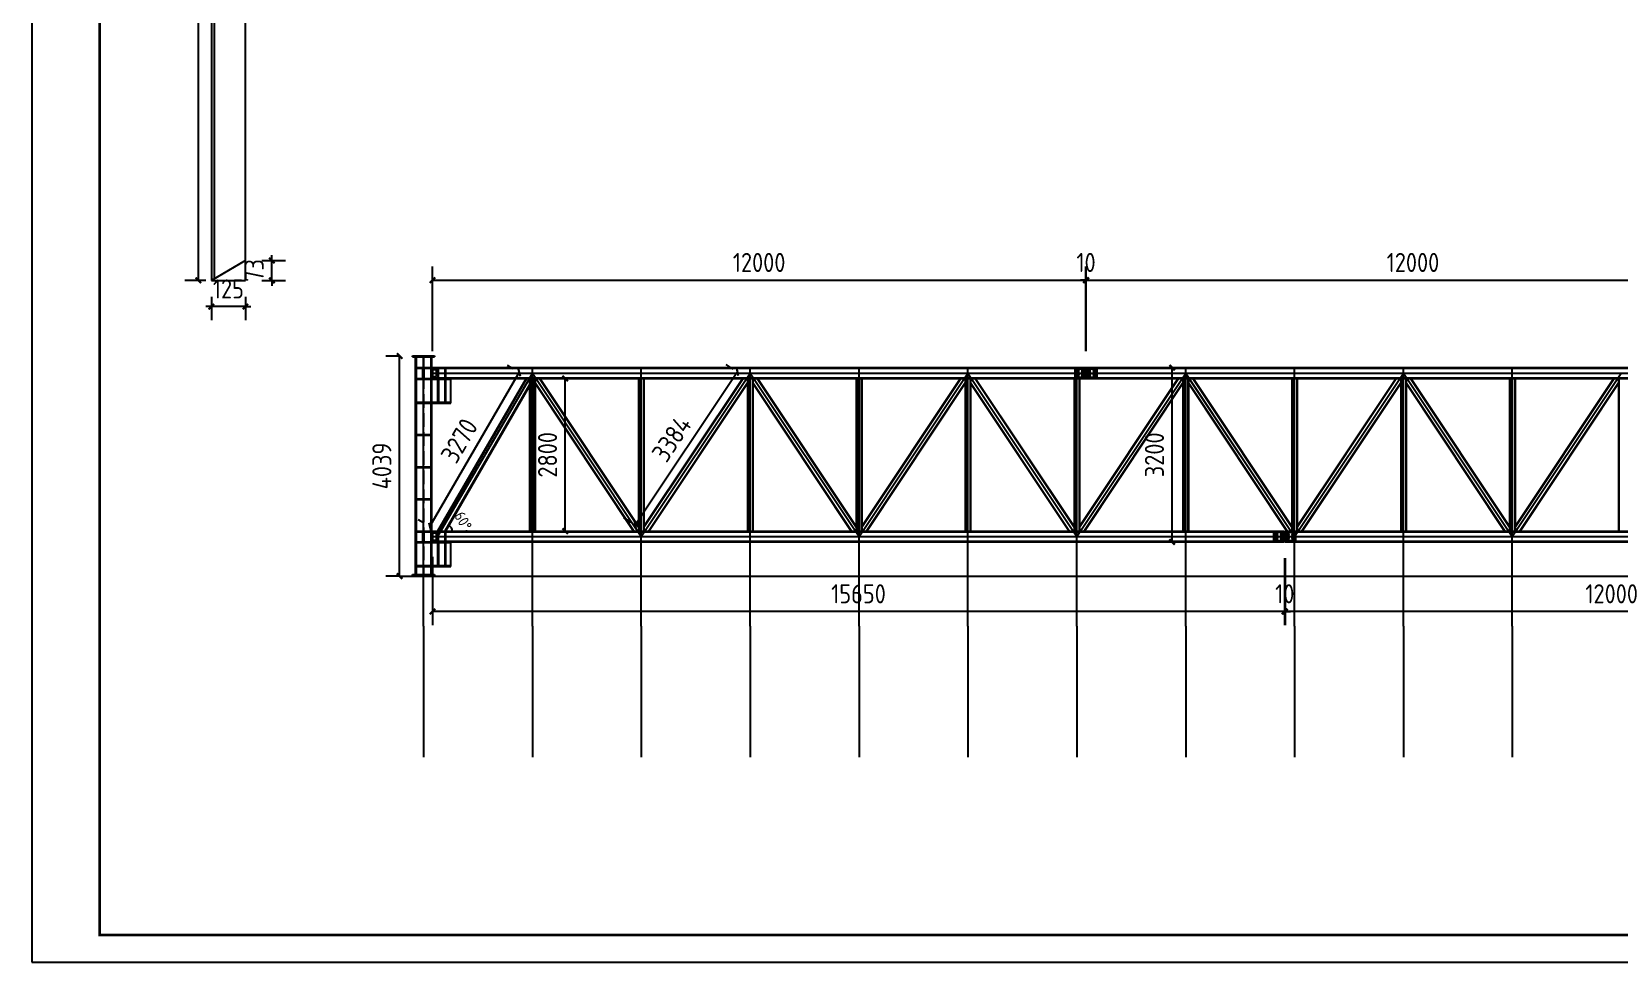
# Model space of a CAD drawing. Extents: x 1689 to 157754, y 6281 to 73826.
# Drawn here: x 65390 to 94550, y 6281 to 23361 of the extents above; entities that cross this region are included whole.
import ezdxf
from ezdxf.enums import TextEntityAlignment as Align

# ---------------------------------------------------------------- set-up
doc = ezdxf.new("R2010")
doc.units = 0
doc.header["$LTSCALE"] = 1000
doc.header["$MEASUREMENT"] = 0
doc.linetypes.add('DASH', pattern=[0.35, 0.25, -0.1])
for name, color, linetype in [('AXIS', 3, 'Continuous'), ('DOTE', 1, 'Continuous'), ('PUB_TITLE', 4, 'Continuous')]:
    doc.layers.add(name, color=color, linetype=linetype)
doc.styles.get("Standard").update_dxf_attribs({"font": 'gbenor.shx', "bigfont": 'gbcbig.shx'})
doc.dimstyles.get("Standard").update_dxf_attribs({"dimscale": 100, "dimtxt": 3.5, "dimasz": 1, "dimexe": 2.5, "dimexo": 3, "dimgap": 1.5, "dimtad": 1, "dimdec": 0, "dimzin": 0, "dimdsep": 46, "dimtxsty": 'Standard', "dimblk": 'ARCHTICK', "dimcen": 0.09, "dimadec": 0, "dimazin": 0, "dimtfac": 1, "dimtdec": 0, "dimtix": 1, "dimtmove": 2, "dimatfit": 3, "dimfxl": 1, "dimtolj": 1, "dimtzin": 0, "dimarcsym": 0})

# ---------------------------------------------------------------- blocks, each defined once
blk = doc.blocks.new('$titleblk$00000167')
blk.add_lwpolyline([(-1189, 0), (0, 0), (0, 841), (-1189, 841)], close=True)
at = {"const_width": 1}
blk.add_lwpolyline([(-1164, 10), (-10, 10), (-10, 831), (-1164, 831)], close=True, dxfattribs=at)
at = {"flags": 4}
for tag, p in [('(扩展图名)', (-62.12, 184.1)), ('图名', (-62.12, 180.13)), ('日期', (-62.12, 172.03)), ('图号', (-62.12, 163.99)), ('比例', (-62.12, 156)), ('子项', (-59.56, 82.07)), ('工程名称', (-59.24, 70.19)), ('设计号', (-36.91, 28.62))]:
    blk.add_attdef(tag, text='', height=3.5, dxfattribs=at).set_placement(p, align=Align.CENTER)
for tag, p in [('设计人', (-64.84, 148.13)), ('负责人', (-64.71, 140.27)), ('主持人', (-64.73, 132.26)), ('校对人', (-64.28, 124.4)), ('审核人', (-63.96, 116.15)), ('审定人', (-64.16, 107.95)), ('所长', (-64.16, 99.76))]:
    blk.add_attdef(tag, p, '', height=3.5)
blk = doc.blocks.new('_ArchTick')
at = {"color": 0, "linetype": 'ByBlock', "const_width": 0.4}
blk.add_lwpolyline([(-0.5, -0.5), (0.5, 0.5)], dxfattribs=at)
blk = doc.blocks.new('*D26')
at = {"color": 0, "lineweight": -2}
for p, q in [((85046, 17195), (86587, 17195)), ((86337, 13995), (86337, 17195)), ((88087, 13995), (86087, 13995))]:
    blk.add_line(p, q, dxfattribs=at)
at = {"layer": 'Defpoints', "color": 0}
for p in [(84746, 17195), (86337, 17195), (88387, 13995)]:
    blk.add_point(p, dxfattribs=at)
at = {"color": 0, "lineweight": -2, "xscale": 100, "yscale": 100, "zscale": 100}
for p, rotation in [((86337, 17195), 90), ((86337, 13995), 270)]:
    blk.add_blockref('_ArchTick', p, dxfattribs=dict(at, rotation=rotation))
at = {"color": 0, "insert": (86012, 15595), "char_height": 350, "attachment_point": 5, "rotation": 90}
blk.add_mtext('\\A1;3200', dxfattribs=at)
blk = doc.blocks.new('*D108')
at = {"layer": 'AXIS', "color": 0, "lineweight": -2}
for p, q in [((72153, 17409), (71896, 17409)), ((72146, 13370), (72146, 17409)), ((72141, 13370), (71896, 13370))]:
    blk.add_line(p, q, dxfattribs=at)
at = {"layer": 'Defpoints', "color": 0}
for p in [(72146, 17409), (72453, 17409), (72441, 13370)]:
    blk.add_point(p, dxfattribs=at)
at = {"layer": 'AXIS', "color": 0, "lineweight": -2, "xscale": 100, "yscale": 100, "zscale": 100}
for p, rotation in [((72146, 17409), 90), ((72146, 13370), 270)]:
    blk.add_blockref('_ArchTick', p, dxfattribs=dict(at, rotation=rotation))
at = {"layer": 'AXIS', "color": 0, "insert": (71821, 15390), "char_height": 350, "attachment_point": 5, "rotation": 90}
blk.add_mtext('\\A1;4039', dxfattribs=at)
blk = doc.blocks.new('*D118')
at = {"layer": 'AXIS', "color": 0, "lineweight": -2}
for p, q in [((74936, 16995), (75439, 16995)), ((75189, 14195), (75189, 16995)), ((74936, 14195), (75439, 14195))]:
    blk.add_line(p, q, dxfattribs=at)
at = {"layer": 'Defpoints', "color": 0}
for p in [(74636, 16995), (75189, 16995), (74636, 14195)]:
    blk.add_point(p, dxfattribs=at)
at = {"layer": 'AXIS', "color": 0, "lineweight": -2, "xscale": 100, "yscale": 100, "zscale": 100}
for p, rotation in [((75189, 16995), 90), ((75189, 14195), 270)]:
    blk.add_blockref('_ArchTick', p, dxfattribs=dict(at, rotation=rotation))
at = {"layer": 'AXIS', "color": 0, "insert": (74864, 15595), "char_height": 350, "attachment_point": 5, "rotation": 90}
blk.add_mtext('\\A1;2800', dxfattribs=at)
blk = doc.blocks.new('*D122')
at = {"color": 0, "lineweight": -2}
blk.add_line((73386, 14195), (73363, 14195), dxfattribs=at)
blk.add_arc((72991, 14195), 123, 360, 59.8863, dxfattribs=at)
at = {"layer": 'Defpoints', "color": 0}
for p in [(74536, 16860), (72751, 14195), (72991, 14195), (73086, 14195), (73106, 14237)]:
    blk.add_point(p, dxfattribs=at)
at = {"color": 0, "lineweight": -2, "xscale": 30, "yscale": 30, "zscale": 30}
for p, rotation in [((73052, 14301), 149.8862668490177), ((73113, 14195), 269.9999999999982)]:
    blk.add_blockref('_ArchTick', p, dxfattribs=dict(at, rotation=rotation))
at = {"color": 0, "insert": (73314, 14381), "char_height": 200, "attachment_point": 5, "rotation": 299.9431}
blk.add_mtext('\\A1;60°', dxfattribs=at)
blk = doc.blocks.new('*D133')
at = {"layer": 'AXIS', "color": 0, "lineweight": -2}
for p, q in [((74227, 17174), (74128, 17232)), ((72704, 14278), (74345, 17106)), ((72586, 14346), (72488, 14403))]:
    blk.add_line(p, q, dxfattribs=at)
at = {"layer": 'Defpoints', "color": 0}
for p in [(74345, 17106), (74486, 17024), (72846, 14195)]:
    blk.add_point(p, dxfattribs=at)
at = {"layer": 'AXIS', "color": 0, "lineweight": -2, "xscale": 100, "yscale": 100, "zscale": 100}
for p, rotation in [((74345, 17106), 59.88626684902177), ((72704, 14278), 239.8862668490218)]:
    blk.add_blockref('_ArchTick', p, dxfattribs=dict(at, rotation=rotation))
at = {"layer": 'AXIS', "color": 0, "insert": (73243, 15855), "char_height": 350, "attachment_point": 5, "rotation": 59.8863}
blk.add_mtext('\\A1;3270', dxfattribs=at)
blk = doc.blocks.new('*D134')
at = {"layer": 'AXIS', "color": 0, "lineweight": -2}
for p, q in [((78275, 17169), (78145, 17256)), ((78353, 17117), (76476, 14302)), ((76398, 14354), (76268, 14441))]:
    blk.add_line(p, q, dxfattribs=at)
at = {"layer": 'Defpoints', "color": 0}
for p in [(78524, 17003), (76476, 14302), (76647, 14188)]:
    blk.add_point(p, dxfattribs=at)
at = {"layer": 'AXIS', "color": 0, "lineweight": -2, "xscale": 100, "yscale": 100, "zscale": 100}
for p, rotation in [((78353, 17117), 56.30993247401991), ((76476, 14302), 236.3099324740199)]:
    blk.add_blockref('_ArchTick', p, dxfattribs=dict(at, rotation=rotation))
at = {"layer": 'AXIS', "color": 0, "insert": (77144, 15890), "char_height": 350, "attachment_point": 5, "rotation": 56.3099}
blk.add_mtext('\\A1;3384', dxfattribs=at)
blk = doc.blocks.new('*D135')
at = {"layer": 'AXIS', "color": 0, "lineweight": -2}
for p, q in [((72751, 17495), (72751, 19051)), ((84751, 17495), (84751, 19051)), ((72751, 18801), (84751, 18801))]:
    blk.add_line(p, q, dxfattribs=at)
at = {"layer": 'Defpoints', "color": 0}
for p in [(84751, 18801), (72751, 17195), (84751, 17195)]:
    blk.add_point(p, dxfattribs=at)
at = {"layer": 'AXIS', "color": 0, "lineweight": -2, "xscale": 100, "yscale": 100, "zscale": 100, "rotation": 180}
blk.add_blockref('_ArchTick', (72751, 18801), dxfattribs=at)
at = {"layer": 'AXIS', "color": 0, "lineweight": -2, "xscale": 100, "yscale": 100, "zscale": 100}
blk.add_blockref('_ArchTick', (84751, 18801), dxfattribs=at)
at = {"layer": 'AXIS', "color": 0, "insert": (78751, 19126), "char_height": 350, "attachment_point": 5}
blk.add_mtext('\\A1;12000', dxfattribs=at)
blk = doc.blocks.new('*D136')
at = {"layer": 'AXIS', "color": 0, "lineweight": -2}
for p, q in [((84751, 17495), (84751, 19051)), ((84761, 17495), (84761, 19051)), ((84751, 18801), (84651, 18801)), ((84751, 18801), (84761, 18801)), ((84761, 18801), (84861, 18801))]:
    blk.add_line(p, q, dxfattribs=at)
at = {"layer": 'Defpoints', "color": 0}
for p in [(84761, 18801), (84751, 17195), (84761, 17195)]:
    blk.add_point(p, dxfattribs=at)
at = {"layer": 'AXIS', "color": 0, "lineweight": -2, "xscale": 100, "yscale": 100, "zscale": 100}
blk.add_blockref('_ArchTick', (84751, 18801), dxfattribs=at)
at = {"layer": 'AXIS', "color": 0, "lineweight": -2, "xscale": 100, "yscale": 100, "zscale": 100, "rotation": 180}
blk.add_blockref('_ArchTick', (84761, 18801), dxfattribs=at)
at = {"layer": 'AXIS', "color": 0, "insert": (84756, 19126), "char_height": 350, "attachment_point": 5}
blk.add_mtext('\\A1;10', dxfattribs=at)
blk = doc.blocks.new('*D137')
at = {"layer": 'AXIS', "color": 0, "lineweight": -2}
for p, q in [((84761, 17495), (84761, 19051)), ((96761, 17495), (96761, 19051)), ((84761, 18801), (96761, 18801))]:
    blk.add_line(p, q, dxfattribs=at)
at = {"layer": 'Defpoints', "color": 0}
for p in [(96761, 18801), (84761, 17195), (96761, 17195)]:
    blk.add_point(p, dxfattribs=at)
at = {"layer": 'AXIS', "color": 0, "lineweight": -2, "xscale": 100, "yscale": 100, "zscale": 100, "rotation": 180}
blk.add_blockref('_ArchTick', (84761, 18801), dxfattribs=at)
at = {"layer": 'AXIS', "color": 0, "lineweight": -2, "xscale": 100, "yscale": 100, "zscale": 100}
blk.add_blockref('_ArchTick', (96761, 18801), dxfattribs=at)
at = {"layer": 'AXIS', "color": 0, "insert": (90761, 19126), "char_height": 350, "attachment_point": 5}
blk.add_mtext('\\A1;12000', dxfattribs=at)
blk = doc.blocks.new('*D142')
at = {"layer": 'AXIS', "color": 0, "lineweight": -2}
for p, q in [((88411, 13695), (88411, 12469)), ((100411, 13695), (100411, 12469)), ((100411, 12719), (88411, 12719))]:
    blk.add_line(p, q, dxfattribs=at)
at = {"layer": 'Defpoints', "color": 0}
for p in [(88411, 13995), (100411, 13995), (88411, 12719)]:
    blk.add_point(p, dxfattribs=at)
at = {"layer": 'AXIS', "color": 0, "lineweight": -2, "xscale": 100, "yscale": 100, "zscale": 100, "rotation": 180}
blk.add_blockref('_ArchTick', (88411, 12719), dxfattribs=at)
at = {"layer": 'AXIS', "color": 0, "lineweight": -2, "xscale": 100, "yscale": 100, "zscale": 100}
blk.add_blockref('_ArchTick', (100411, 12719), dxfattribs=at)
at = {"layer": 'AXIS', "color": 0, "insert": (94411, 13044), "char_height": 350, "attachment_point": 5}
blk.add_mtext('\\A1;12000', dxfattribs=at)
blk = doc.blocks.new('*D143')
at = {"layer": 'AXIS', "color": 0, "lineweight": -2}
for p, q in [((88401, 13695), (88401, 12469)), ((88411, 13695), (88411, 12469)), ((88401, 12719), (88301, 12719)), ((88411, 12719), (88401, 12719)), ((88411, 12719), (88511, 12719))]:
    blk.add_line(p, q, dxfattribs=at)
at = {"layer": 'Defpoints', "color": 0}
for p in [(88401, 13995), (88411, 13995), (88401, 12719)]:
    blk.add_point(p, dxfattribs=at)
at = {"layer": 'AXIS', "color": 0, "lineweight": -2, "xscale": 100, "yscale": 100, "zscale": 100}
blk.add_blockref('_ArchTick', (88401, 12719), dxfattribs=at)
at = {"layer": 'AXIS', "color": 0, "lineweight": -2, "xscale": 100, "yscale": 100, "zscale": 100, "rotation": 180}
blk.add_blockref('_ArchTick', (88411, 12719), dxfattribs=at)
at = {"layer": 'AXIS', "color": 0, "insert": (88406, 13044), "char_height": 350, "attachment_point": 5}
blk.add_mtext('\\A1;10', dxfattribs=at)
blk = doc.blocks.new('*D144')
at = {"layer": 'AXIS', "color": 0, "lineweight": -2}
for p, q in [((72751, 13721), (72751, 12469)), ((88401, 13695), (88401, 12469)), ((88401, 12719), (72751, 12719))]:
    blk.add_line(p, q, dxfattribs=at)
at = {"layer": 'Defpoints', "color": 0}
for p in [(72751, 14021), (88401, 13995), (72751, 12719)]:
    blk.add_point(p, dxfattribs=at)
at = {"layer": 'AXIS', "color": 0, "lineweight": -2, "xscale": 100, "yscale": 100, "zscale": 100, "rotation": 180}
blk.add_blockref('_ArchTick', (72751, 12719), dxfattribs=at)
at = {"layer": 'AXIS', "color": 0, "lineweight": -2, "xscale": 100, "yscale": 100, "zscale": 100}
blk.add_blockref('_ArchTick', (88401, 12719), dxfattribs=at)
at = {"layer": 'AXIS', "color": 0, "insert": (80576, 13044), "char_height": 350, "attachment_point": 5}
blk.add_mtext('\\A1;15650', dxfattribs=at)
blk = doc.blocks.new('*D171')
at = {"color": 0, "lineweight": -2}
for p, q in [((69801, 19162), (69801, 19262)), ((69615, 19162), (70051, 19162)), ((69801, 18797), (69801, 19162)), ((69615, 18797), (70051, 18797)), ((69801, 18797), (69801, 18697))]:
    blk.add_line(p, q, dxfattribs=at)
at = {"layer": 'Defpoints', "color": 0}
for p in [(69315, 19162), (69801, 19162), (69315, 18797)]:
    blk.add_point(p, dxfattribs=at)
at = {"color": 0, "lineweight": -2, "xscale": 100, "yscale": 100, "zscale": 100}
for p, rotation in [((69801, 19162), 270), ((69801, 18797), 90)]:
    blk.add_blockref('_ArchTick', p, dxfattribs=dict(at, rotation=rotation))
at = {"color": 0, "insert": (69476, 18979), "char_height": 350, "attachment_point": 5, "rotation": 90}
blk.add_mtext('\\A1;73', dxfattribs=at)
blk = doc.blocks.new('*D172')
at = {"color": 0, "lineweight": -2}
for p, q in [((68690, 18497), (68690, 18065)), ((69315, 18497), (69315, 18065)), ((68690, 18315), (68590, 18315)), ((69315, 18315), (68690, 18315)), ((69315, 18315), (69415, 18315))]:
    blk.add_line(p, q, dxfattribs=at)
at = {"layer": 'Defpoints', "color": 0}
for p in [(68690, 18797), (69315, 18797), (68690, 18315)]:
    blk.add_point(p, dxfattribs=at)
at = {"color": 0, "lineweight": -2, "xscale": 100, "yscale": 100, "zscale": 100}
blk.add_blockref('_ArchTick', (68690, 18315), dxfattribs=at)
at = {"color": 0, "lineweight": -2, "xscale": 100, "yscale": 100, "zscale": 100, "rotation": 180}
blk.add_blockref('_ArchTick', (69315, 18315), dxfattribs=at)
at = {"color": 0, "insert": (69002, 18640), "char_height": 350, "attachment_point": 5}
blk.add_mtext('\\A1;125', dxfattribs=at)
blk = doc.blocks.new('*D173')
at = {"color": 0, "lineweight": -2}
for p, q in [((68483, 35147), (68199, 35147)), ((68449, 35147), (68449, 18797)), ((68586, 18797), (68199, 18797))]:
    blk.add_line(p, q, dxfattribs=at)
at = {"layer": 'Defpoints', "color": 0}
for p in [(68783, 35147), (68449, 18797), (68886, 18797)]:
    blk.add_point(p, dxfattribs=at)
at = {"color": 0, "lineweight": -2, "xscale": 100, "yscale": 100, "zscale": 100}
for p, rotation in [((68449, 35147), 90), ((68449, 18797), 270)]:
    blk.add_blockref('_ArchTick', p, dxfattribs=dict(at, rotation=rotation))
at = {"color": 0, "insert": (68124, 26972), "char_height": 350, "attachment_point": 5, "rotation": 90}
blk.add_mtext('\\A1;3270', dxfattribs=at)

msp = doc.modelspace()

# ---------------------------------------------------------------- hatches: boundary and pattern name
h = msp.add_hatch()
h.set_pattern_fill('ANSI31', color=2, style=0)
h.set_pattern_definition([(45, (0, 0), (-1.122532015, 1.122532015), [])])
h.paths.add_polyline_path([(84600.8, 17150.2, 0.2152504), (84585.8, 17143.5), (84585.8, 17130.2), (84600.8, 17130.2)])
h.paths.add_polyline_path([(84600.8, 17130.2), (84585.8, 17130.2), (84585.8, 17117, 0.2152504), (84600.8, 17110.2)])
h.paths.add_polyline_path([(84585.8, 17143.5, 0.1826758), (84580.8, 17130.2), (84585.8, 17130.2)])
h.paths.add_polyline_path([(84585.8, 17130.2), (84580.8, 17130.2, 0.1826758), (84585.8, 17117)])
h.paths.add_polyline_path([(84620.8, 17130.2), (84600.8, 17130.2), (84600.8, 17110.2, 0.4142136)])
h.paths.add_polyline_path([(84600.8, 17150.2), (84600.8, 17130.2), (84620.8, 17130.2, 0.4142136)])
h.paths.add_polyline_path([(84600.8, 17080.2, 0.2152504), (84585.8, 17073.5), (84585.8, 17060.2), (84600.8, 17060.2)])
h.paths.add_polyline_path([(84585.8, 17073.5, 0.1826758), (84580.8, 17060.2), (84585.8, 17060.2)])
h.paths.add_polyline_path([(84585.8, 17060.2), (84580.8, 17060.2, 0.1826758), (84585.8, 17047)])
h.paths.add_polyline_path([(84600.8, 17060.2), (84585.8, 17060.2), (84585.8, 17047, 0.2152504), (84600.8, 17040.2)])
h.paths.add_polyline_path([(84620.8, 17060.2), (84600.8, 17060.2), (84600.8, 17040.2, 0.4142136)])
h.paths.add_polyline_path([(84600.8, 17080.2), (84600.8, 17060.2), (84620.8, 17060.2, 0.4142136)])
h.paths.add_polyline_path([(84700.8, 17080.2, 0.4142136), (84680.8, 17060.2), (84700.8, 17060.2)])
h.paths.add_polyline_path([(84700.8, 17060.2), (84680.8, 17060.2, 0.4142136), (84700.8, 17040.2)])
h.paths.add_polyline_path([(84720.8, 17060.2), (84700.8, 17060.2), (84700.8, 17040.2, 0.4142136)])
h.paths.add_polyline_path([(84700.8, 17080.2), (84700.8, 17060.2), (84720.8, 17060.2, 0.4142136)])
h.paths.add_polyline_path([(84700.8, 17130.2), (84680.8, 17130.2, 0.4142136), (84700.8, 17110.2)])
h.paths.add_polyline_path([(84700.8, 17150.2, 0.4142136), (84680.8, 17130.2), (84700.8, 17130.2)])
h.paths.add_polyline_path([(84700.8, 17150.2), (84700.8, 17130.2), (84720.8, 17130.2, 0.4142136)])
h.paths.add_polyline_path([(84720.8, 17130.2), (84700.8, 17130.2), (84700.8, 17110.2, 0.4142136)])
h.paths.add_polyline_path([(84810.8, 17150.2, 0.4142136), (84790.8, 17130.2), (84810.8, 17130.2)])
h.paths.add_polyline_path([(84810.8, 17130.2), (84790.8, 17130.2, 0.4142136), (84810.8, 17110.2)])
h.paths.add_polyline_path([(84810.8, 17150.2), (84810.8, 17130.2), (84830.8, 17130.2, 0.4142136)])
h.paths.add_polyline_path([(84830.8, 17130.2), (84810.8, 17130.2), (84810.8, 17110.2, 0.4142136)])
h.paths.add_polyline_path([(84810.8, 17080.2, 0.4142136), (84790.8, 17060.2), (84810.8, 17060.2)])
h.paths.add_polyline_path([(84810.8, 17060.2), (84790.8, 17060.2, 0.4142136), (84810.8, 17040.2)])
h.paths.add_polyline_path([(84810.8, 17080.2), (84810.8, 17060.2), (84830.8, 17060.2, 0.4142136)])
h.paths.add_polyline_path([(84830.8, 17060.2), (84810.8, 17060.2), (84810.8, 17040.2, 0.4142136)])
h.paths.add_polyline_path([(84910.8, 17130.2), (84890.8, 17130.2, 0.4142136), (84910.8, 17110.2)])
h.paths.add_polyline_path([(84910.8, 17150.2, 0.4142136), (84890.8, 17130.2), (84910.8, 17130.2)])
h.paths.add_polyline_path([(84910.8, 17150.2), (84910.8, 17130.2), (84930.8, 17130.2, 0.4142136)])
h.paths.add_polyline_path([(84930.8, 17130.2), (84910.8, 17130.2), (84910.8, 17110.2, 0.4142136)])
h.paths.add_polyline_path([(84910.8, 17080.2, 0.4142136), (84890.8, 17060.2), (84910.8, 17060.2)])
h.paths.add_polyline_path([(84910.8, 17060.2), (84890.8, 17060.2, 0.4142136), (84910.8, 17040.2)])
h.paths.add_polyline_path([(84930.8, 17060.2), (84910.8, 17060.2), (84910.8, 17040.2, 0.4142136)])
h.paths.add_polyline_path([(84910.8, 17080.2), (84910.8, 17060.2), (84930.8, 17060.2, 0.4142136)])
h = msp.add_hatch()
h.set_pattern_fill('ANSI31', color=2, style=0)
h.set_pattern_definition([(45, (3650.5188, -3000), (-1.122532015, 1.122532015), [])])
h.paths.add_polyline_path([(88251.4, 14150.2, 0.2152504), (88236.4, 14143.5), (88236.4, 14130.2), (88251.4, 14130.2)])
h.paths.add_polyline_path([(88251.4, 14130.2), (88236.4, 14130.2), (88236.4, 14117, 0.2152504), (88251.4, 14110.2)])
h.paths.add_polyline_path([(88236.4, 14143.5, 0.1826758), (88231.4, 14130.2), (88236.4, 14130.2)])
h.paths.add_polyline_path([(88236.4, 14130.2), (88231.4, 14130.2, 0.1826758), (88236.4, 14117)])
h.paths.add_polyline_path([(88271.4, 14130.2), (88251.4, 14130.2), (88251.4, 14110.2, 0.4142136)])
h.paths.add_polyline_path([(88251.4, 14150.2), (88251.4, 14130.2), (88271.4, 14130.2, 0.4142136)])
h.paths.add_polyline_path([(88251.4, 14080.2, 0.2152504), (88236.4, 14073.5), (88236.4, 14060.2), (88251.4, 14060.2)])
h.paths.add_polyline_path([(88236.4, 14073.5, 0.1826758), (88231.4, 14060.2), (88236.4, 14060.2)])
h.paths.add_polyline_path([(88236.4, 14060.2), (88231.4, 14060.2, 0.1826758), (88236.4, 14047)])
h.paths.add_polyline_path([(88251.4, 14060.2), (88236.4, 14060.2), (88236.4, 14047, 0.2152504), (88251.4, 14040.2)])
h.paths.add_polyline_path([(88271.4, 14060.2), (88251.4, 14060.2), (88251.4, 14040.2, 0.4142136)])
h.paths.add_polyline_path([(88251.4, 14080.2), (88251.4, 14060.2), (88271.4, 14060.2, 0.4142136)])
h.paths.add_polyline_path([(88351.4, 14080.2, 0.4142136), (88331.4, 14060.2), (88351.4, 14060.2)])
h.paths.add_polyline_path([(88351.4, 14060.2), (88331.4, 14060.2, 0.4142136), (88351.4, 14040.2)])
h.paths.add_polyline_path([(88371.4, 14060.2), (88351.4, 14060.2), (88351.4, 14040.2, 0.4142136)])
h.paths.add_polyline_path([(88351.4, 14080.2), (88351.4, 14060.2), (88371.4, 14060.2, 0.4142136)])
h.paths.add_polyline_path([(88351.4, 14130.2), (88331.4, 14130.2, 0.4142136), (88351.4, 14110.2)])
h.paths.add_polyline_path([(88351.4, 14150.2, 0.4142136), (88331.4, 14130.2), (88351.4, 14130.2)])
h.paths.add_polyline_path([(88351.4, 14150.2), (88351.4, 14130.2), (88371.4, 14130.2, 0.4142136)])
h.paths.add_polyline_path([(88371.4, 14130.2), (88351.4, 14130.2), (88351.4, 14110.2, 0.4142136)])
h.paths.add_polyline_path([(88461.4, 14150.2, 0.4142136), (88441.4, 14130.2), (88461.4, 14130.2)])
h.paths.add_polyline_path([(88461.4, 14130.2), (88441.4, 14130.2, 0.4142136), (88461.4, 14110.2)])
h.paths.add_polyline_path([(88461.4, 14150.2), (88461.4, 14130.2), (88481.4, 14130.2, 0.4142136)])
h.paths.add_polyline_path([(88481.4, 14130.2), (88461.4, 14130.2), (88461.4, 14110.2, 0.4142136)])
h.paths.add_polyline_path([(88461.4, 14080.2, 0.4142136), (88441.4, 14060.2), (88461.4, 14060.2)])
h.paths.add_polyline_path([(88461.4, 14060.2), (88441.4, 14060.2, 0.4142136), (88461.4, 14040.2)])
h.paths.add_polyline_path([(88461.4, 14080.2), (88461.4, 14060.2), (88481.4, 14060.2, 0.4142136)])
h.paths.add_polyline_path([(88481.4, 14060.2), (88461.4, 14060.2), (88461.4, 14040.2, 0.4142136)])
h.paths.add_polyline_path([(88561.4, 14130.2), (88541.4, 14130.2, 0.4142136), (88561.4, 14110.2)])
h.paths.add_polyline_path([(88561.4, 14150.2, 0.4142136), (88541.4, 14130.2), (88561.4, 14130.2)])
h.paths.add_polyline_path([(88561.4, 14150.2), (88561.4, 14130.2), (88581.4, 14130.2, 0.4142136)])
h.paths.add_polyline_path([(88581.4, 14130.2), (88561.4, 14130.2), (88561.4, 14110.2, 0.4142136)])
h.paths.add_polyline_path([(88561.4, 14080.2, 0.4142136), (88541.4, 14060.2), (88561.4, 14060.2)])
h.paths.add_polyline_path([(88561.4, 14060.2), (88541.4, 14060.2, 0.4142136), (88561.4, 14040.2)])
h.paths.add_polyline_path([(88581.4, 14060.2), (88561.4, 14060.2), (88561.4, 14040.2, 0.4142136)])
h.paths.add_polyline_path([(88561.4, 14080.2), (88561.4, 14060.2), (88581.4, 14060.2, 0.4142136)])

# ---------------------------------------------------------------- linework, layer by layer
for p, q in [((68689.8, 35146.5), (68689.8, 18796.5)), ((68739.8, 35010.5), (68739.8, 18825.7)), ((69314.8, 18796.5), (69314.8, 35146.5)), ((68689.8, 18796.5), (69314.8, 18796.5)), ((72385.8, 17395.2), (72385.8, 17409.2)), ((72385.8, 17409.2), (72785.8, 17409.2)), ((72385.8, 17395.2), (72785.8, 17395.2)), ((72385.8, 17395.2), (72785.8, 17395.2)), ((72435.8, 17395.2), (72435.8, 13395.2)), ((72450.8, 17395.2), (72450.8, 13395.2)), ((72720.8, 17395.2), (72720.8, 13395.2)), ((72735.8, 17395.2), (72735.8, 13395.2)), ((72785.8, 17409.2), (72785.8, 17395.2)), ((72450.8, 17195.2), (72720.8, 17195.2)), ((72450.8, 17183.2), (72720.8, 17183.2)), ((72450.8, 16995.2), (72720.8, 16995.2)), ((72450.8, 16995.2), (72720.8, 16995.2)), ((72450.8, 16983.2), (72720.8, 16983.2)), ((72485.8, 17183.2), (72485.8, 17195.2)), ((72485.8, 16995.2), (72485.8, 16983.2)), ((72585.8, 17183.2), (72685.8, 17183.2)), ((72585.8, 16995.2), (72685.8, 16995.2)), ((72585.8, 16995.2), (72685.8, 16995.2)), ((72685.8, 17183.2), (72685.8, 17195.2)), ((72685.8, 17183.2), (72685.8, 17195.2)), ((72685.8, 16995.2), (72685.8, 16983.2)), ((72685.8, 16995.2), (72685.8, 16983.2)), ((72735.8, 17160.2), (72815.8, 17160.2)), ((72735.8, 17030.2), (72815.8, 17030.2)), ((72735.8, 16995.2), (73085.8, 16995.2)), ((72735.8, 16983.2), (73085.8, 16983.2)), ((72750.8, 17195.2), (72750.8, 16995.2)), ((72750.8, 17195.2), (73085.8, 17195.2)), ((72750.8, 17195.2), (84750.8, 17195.2)), ((72750.8, 17183.2), (73085.8, 17183.2)), ((72750.8, 17007.2), (73085.8, 17007.2)), ((72815.8, 17160.2), (72815.8, 17030.2)), ((72845.8, 17183.2), (72845.8, 17007.2)), ((74469.8, 16995.2), (72845.8, 14195.2)), ((74469.8, 16995.2), (72845.8, 14195.2)), ((72845.8, 16983.2), (72845.8, 16561.2)), ((72855.8, 17183.2), (72855.8, 17007.2)), ((74480.2, 16995.2), (72856.2, 14195.2)), ((72859.8, 16983.2), (72859.8, 16561.2)), ((72975.8, 16983.2), (72975.8, 16561.2)), ((72979.8, 17183.2), (72979.8, 17007.2)), ((72989.8, 17183.2), (72989.8, 17007.2)), ((72989.8, 16983.2), (72989.8, 16561.2)), ((73085.8, 17195.2), (84750.8, 17195.2)), ((73085.8, 17183.2), (84750.8, 17183.2)), ((73085.8, 17007.2), (84750.8, 17007.2)), ((73085.8, 16995.2), (73085.8, 16983.2)), ((73085.8, 16995.2), (84750.8, 16995.2)), ((73085.8, 16545.2), (73085.8, 16983.2)), ((74535.8, 16995.2), (74535.8, 14195.2)), ((74543.8, 16995.2), (74543.8, 14195.2)), ((74627.8, 16995.2), (74627.8, 14195.2)), ((74635.8, 16995.2), (74635.8, 14195.2)), ((74635.8, 16923.8), (76454.9, 14195.2)), ((74716.8, 16995.2), (76535.8, 14266.7)), ((74727.6, 16995.2), (76535.8, 14282.9)), ((76535.8, 16995.2), (76535.8, 14195.2)), ((76543.8, 16995.2), (76543.8, 14195.2)), ((76627.8, 16995.2), (76627.8, 14195.2)), ((76635.8, 14282.9), (78444.1, 16995.2)), ((76635.8, 14266.7), (78454.9, 16995.2)), ((76635.8, 16995.2), (76635.8, 14195.2)), ((76716.8, 14195.2), (78535.8, 16923.8)), ((78535.8, 16995.2), (78535.8, 14195.2)), ((78543.8, 16995.2), (78543.8, 14195.2)), ((78585.8, 17095.2), (80585.8, 14095.2)), ((78627.8, 16995.2), (78627.8, 14195.2)), ((78635.4, 16923.8), (80454.4, 14195.2)), ((78635.8, 16995.2), (78635.8, 14195.2)), ((78716.3, 16995.2), (80535.4, 14266.7)), ((78727.1, 16995.2), (80535.4, 14282.9)), ((80535.4, 16995.2), (80535.4, 14195.2)), ((80543.4, 16995.2), (80543.4, 14195.2)), ((80627.4, 16995.2), (80627.4, 14195.2)), ((80635.4, 14282.9), (82443.6, 16995.2)), ((80635.4, 14266.7), (82454.4, 16995.2)), ((80635.4, 16995.2), (80635.4, 14195.2)), ((80716.3, 14195.2), (82535.4, 16923.8)), ((82535.4, 16995.2), (82535.4, 14195.2)), ((82543.4, 16995.2), (82543.4, 14195.2)), ((82585.8, 17095.2), (84585.8, 14095.2)), ((82627.4, 16995.2), (82627.4, 14195.2)), ((82635.4, 16995.2), (82635.4, 14195.2)), ((82635.4, 16923.8), (84454.4, 14195.2)), ((82716.3, 16995.2), (84535.4, 14266.7)), ((82727.1, 16995.2), (84535.4, 14282.9)), ((84535.4, 16995.2), (84535.4, 14195.2)), ((84543.4, 16995.2), (84543.4, 14195.2)), ((84627.4, 16995.2), (84627.4, 14195.2)), ((84635.4, 14282.9), (86443.6, 16995.2)), ((84635.4, 14266.7), (86454.4, 16995.2)), ((84635.4, 16995.2), (84635.4, 14195.2)), ((84716.3, 14195.2), (86535.4, 16923.8)), ((84750.8, 17195.2), (84750.8, 16995.2)), ((84760.8, 17195.2), (84760.8, 16995.2)), ((84760.8, 17195.2), (96760.8, 17195.2)), ((84760.8, 17195.2), (96760.8, 17195.2)), ((84760.8, 17183.2), (96760.8, 17183.2)), ((84760.8, 17007.2), (96760.8, 17007.2)), ((84760.8, 16995.2), (96760.8, 16995.2)), ((86535.4, 16995.2), (86535.4, 14195.2)), ((86543.4, 16995.2), (86543.4, 14195.2)), ((86585.8, 17095.2), (88585.8, 14095.2)), ((86627.4, 16995.2), (86627.4, 14195.2)), ((86635.4, 16995.2), (86635.4, 14195.2)), ((86635.4, 16923.8), (88454.4, 14195.2)), ((86716.3, 16995.2), (88535.4, 14266.7)), ((86727.1, 16995.2), (88535.4, 14282.9)), ((88535.4, 16995.2), (88535.4, 14195.2)), ((88543.4, 16995.2), (88543.4, 14195.2)), ((88627.4, 16995.2), (88627.4, 14195.2)), ((88635.4, 14282.9), (90443.6, 16995.2)), ((88635.4, 14266.7), (90454.4, 16995.2)), ((88635.4, 16995.2), (88635.4, 14195.2)), ((88716.3, 14195.2), (90535.4, 16923.8)), ((90535.4, 16995.2), (90535.4, 14195.2)), ((90543.4, 16995.2), (90543.4, 14195.2)), ((90585.8, 17095.2), (92585.8, 14095.2)), ((90627.4, 16995.2), (90627.4, 14195.2)), ((90635.4, 16995.2), (90635.4, 14195.2)), ((90635.4, 16923.8), (92454.4, 14195.2)), ((90716.3, 16995.2), (92535.4, 14266.7)), ((90727.1, 16995.2), (92535.4, 14282.9)), ((92535.4, 16995.2), (92535.4, 14195.2)), ((92543.4, 16995.2), (92543.4, 14195.2)), ((92627.4, 16995.2), (92627.4, 14195.2)), ((92635.4, 14282.9), (94443.6, 16995.2)), ((92635.4, 14266.7), (94454.4, 16995.2)), ((92635.4, 16995.2), (92635.4, 14195.2)), ((92716.3, 14195.2), (94535.4, 16923.8)), ((94535.4, 16995.2), (94535.4, 14195.2)), ((94543.4, 16995.2), (94543.4, 14195.2)), ((74535.8, 16877.5), (72980.1, 14195.2)), ((74535.8, 16859.5), (72990.5, 14195.2)), ((74635.8, 16907.6), (76444.1, 14195.2)), ((76727.6, 14195.2), (78535.8, 16907.6)), ((78635.4, 16907.6), (80443.6, 14195.2)), ((80727.1, 14195.2), (82535.4, 16907.6)), ((82635.4, 16907.6), (84443.6, 14195.2)), ((84727.1, 14195.2), (86535.4, 16907.6)), ((86635.4, 16907.6), (88443.6, 14195.2)), ((88727.1, 14195.2), (90535.4, 16907.6)), ((90635.4, 16907.6), (92443.6, 14195.2)), ((92727.1, 14195.2), (94535.4, 16907.6)), ((72450.8, 16561.2), (72735.8, 16561.2)), ((72450.8, 16545.2), (72735.8, 16545.2)), ((72735.8, 16561.2), (73085.8, 16561.2)), ((72735.8, 16545.2), (73085.8, 16545.2)), ((72450.8, 15968.2), (72720.8, 15968.2)), ((72450.8, 15954.2), (72720.8, 15954.2)), ((72450.8, 15377.2), (72720.8, 15377.2)), ((72450.8, 15363.2), (72720.8, 15363.2)), ((72450.8, 14786.2), (72720.8, 14786.2)), ((72450.8, 14772.2), (72720.8, 14772.2)), ((72450.8, 14195.2), (72720.8, 14195.2)), ((72450.8, 14183.2), (72720.8, 14183.2)), ((72485.8, 14183.2), (72485.8, 14195.2)), ((72585.8, 14183.2), (72685.8, 14183.2)), ((72685.8, 14183.2), (72685.8, 14195.2)), ((72735.8, 14160.2), (72815.8, 14160.2)), ((72735.8, 14030.2), (72815.8, 14030.2)), ((72750.8, 14195.2), (72750.8, 13995.2)), ((72750.8, 14195.2), (73085.8, 14195.2)), ((72750.8, 14183.2), (73085.8, 14183.2)), ((72750.8, 14007.2), (73085.8, 14007.2)), ((72815.8, 14160.2), (72815.8, 14030.2)), ((72845.8, 14183.2), (72845.8, 14007.2)), ((72855.8, 14183.2), (72855.8, 14007.2)), ((72980.5, 14183.2), (72980.5, 14007.2)), ((72990.5, 14183.2), (72990.5, 14007.2)), ((73085.8, 14195.2), (88400.8, 14195.2)), ((73085.8, 14183.2), (88400.8, 14183.2)), ((73085.8, 14007.2), (88400.8, 14007.2)), ((88400.8, 13995.2), (88400.8, 14195.2)), ((88410.8, 13995.2), (88410.8, 14195.2)), ((88410.8, 14195.2), (100410.8, 14195.2)), ((88410.8, 14183.2), (100410.8, 14183.2)), ((88410.8, 14007.2), (100410.8, 14007.2)), ((72450.8, 13995.2), (72720.8, 13995.2)), ((72450.8, 13983.2), (72720.8, 13983.2)), ((72485.8, 13995.2), (72485.8, 13983.2)), ((72585.8, 13995.2), (72685.8, 13995.2)), ((72585.8, 13995.2), (72685.8, 13995.2)), ((72685.8, 13995.2), (72685.8, 13983.2)), ((72735.8, 13995.2), (73085.8, 13995.2)), ((72735.8, 13983.2), (73085.8, 13983.2)), ((72845.8, 13983.2), (72845.8, 13561.2)), ((72845.8, 13983.2), (72845.8, 13561.2)), ((72859.8, 13983.2), (72859.8, 13561.2)), ((72976.5, 13983.2), (72976.5, 13561.2)), ((72990.5, 13983.2), (72990.5, 13561.2)), ((73085.8, 13995.2), (73085.8, 13983.2)), ((73085.8, 13995.2), (88400.8, 13995.2)), ((73085.8, 13545.2), (73085.8, 13983.2)), ((88410.8, 13995.2), (100410.8, 13995.2)), ((72450.8, 13561.2), (72720.8, 13561.2)), ((72450.8, 13545.2), (72720.8, 13545.2)), ((72735.8, 13561.2), (73085.8, 13561.2)), ((72735.8, 13545.2), (73085.8, 13545.2)), ((72136.5, 13370.2), (113113.2, 13370.2)), ((72385.8, 13370.2), (72385.8, 13395.2)), ((72385.8, 13395.2), (72785.8, 13395.2)), ((72385.8, 13370.2), (72785.8, 13370.2)), ((72385.8, 13370.2), (72785.8, 13370.2)), ((72785.8, 13395.2), (72785.8, 13370.2))]:
    msp.add_line(p, q)
at = {"color": 2}
for p, q in [((69314.8, 19161.5), (68689.8, 18796.5)), ((69314.8, 18796.5), (69314.8, 19161.5)), ((68689.8, 18796.5), (69314.8, 18796.5)), ((84760.8, 17170.2), (84550.8, 17170.2)), ((84550.8, 17170.2), (84550.8, 17020.2)), ((84550.8, 17020.2), (84760.8, 17020.2)), ((84630.8, 17130.2), (84570.8, 17130.2)), ((84570.8, 17060.2), (84630.8, 17060.2)), ((84600.8, 17160.2), (84600.8, 17100.2)), ((84600.8, 17090.2), (84600.8, 17030.2)), ((84730.8, 17130.2), (84670.8, 17130.2)), ((84670.8, 17060.2), (84730.8, 17060.2)), ((84700.8, 17160.2), (84700.8, 17100.2)), ((84700.8, 17090.2), (84700.8, 17030.2)), ((84750.8, 17183.2), (84750.8, 17170.2)), ((84960.8, 17170.2), (84760.8, 17170.2)), ((84760.8, 17020.2), (84960.8, 17020.2)), ((84840.8, 17130.2), (84780.8, 17130.2)), ((84780.8, 17060.2), (84840.8, 17060.2)), ((84810.8, 17100.2), (84810.8, 17160.2)), ((84810.8, 17030.2), (84810.8, 17090.2)), ((84940.8, 17130.2), (84880.8, 17130.2)), ((84880.8, 17060.2), (84940.8, 17060.2)), ((84910.8, 17100.2), (84910.8, 17160.2)), ((84910.8, 17030.2), (84910.8, 17090.2)), ((84960.8, 17020.2), (84960.8, 17170.2)), ((88411.4, 14170.2), (88201.4, 14170.2)), ((88201.4, 14170.2), (88201.4, 14020.2)), ((88201.4, 14020.2), (88411.4, 14020.2)), ((88281.4, 14130.2), (88221.4, 14130.2)), ((88221.4, 14060.2), (88281.4, 14060.2)), ((88251.4, 14160.2), (88251.4, 14100.2)), ((88251.4, 14090.2), (88251.4, 14030.2)), ((88381.4, 14130.2), (88321.4, 14130.2)), ((88321.4, 14060.2), (88381.4, 14060.2)), ((88351.4, 14160.2), (88351.4, 14100.2)), ((88351.4, 14090.2), (88351.4, 14030.2)), ((88611.4, 14170.2), (88411.4, 14170.2)), ((88411.4, 14020.2), (88611.4, 14020.2)), ((88491.4, 14130.2), (88431.4, 14130.2)), ((88431.4, 14060.2), (88491.4, 14060.2)), ((88461.4, 14100.2), (88461.4, 14160.2)), ((88461.4, 14030.2), (88461.4, 14090.2)), ((88591.4, 14130.2), (88531.4, 14130.2)), ((88531.4, 14060.2), (88591.4, 14060.2)), ((88561.4, 14100.2), (88561.4, 14160.2)), ((88561.4, 14030.2), (88561.4, 14090.2)), ((88611.4, 14020.2), (88611.4, 14170.2))]:
    msp.add_line(p, q, dxfattribs=at)
at = {"color": 1, "linetype": 'DASH'}
msp.add_line((72585.8, 17409.2), (72585.8, 13370.2), dxfattribs=at)
at = {"linetype": 'DASH'}
for p, q in [((72567.8, 17183.2), (72567.8, 16995.2)), ((72581.8, 17183.2), (72581.8, 16995.2)), ((72589.8, 17183.2), (72589.8, 16995.2)), ((72567.8, 14183.2), (72567.8, 13995.2)), ((72581.8, 14183.2), (72581.8, 13995.2)), ((72589.8, 14183.2), (72589.8, 13995.2))]:
    msp.add_line(p, q, dxfattribs=at)
at = {"color": 1}
for p, q in [((72735.8, 17095.2), (112085.8, 17095.2)), ((74585.8, 17095.2), (72845.8, 14095.2)), ((74585.8, 17095.2), (76585.8, 14095.2)), ((74585.8, 16995.2), (74585.8, 14195.2)), ((76585.8, 14095.2), (78585.8, 17095.2)), ((78585.4, 17095.2), (80585.4, 14095.2)), ((80585.8, 14095.2), (82585.8, 17095.2)), ((82585.4, 17095.2), (84585.4, 14095.2)), ((84585.8, 14095.2), (86585.8, 17095.2)), ((86585.4, 17095.2), (88585.4, 14095.2)), ((88585.8, 14095.2), (90585.8, 17095.2)), ((90585.4, 17095.2), (92585.4, 14095.2)), ((92585.8, 14095.2), (94585.8, 17095.2)), ((72735.8, 14095.2), (112450.8, 14095.2))]:
    msp.add_line(p, q, dxfattribs=at)
at = {"color": 2}
for centre in [(84600.8, 17130.2), (84600.8, 17060.2), (84700.8, 17130.2), (84700.8, 17060.2), (84810.8, 17130.2), (84810.8, 17060.2), (84910.8, 17130.2), (84910.8, 17060.2), (88251.4, 14130.2), (88251.4, 14060.2), (88351.4, 14130.2), (88351.4, 14060.2), (88461.4, 14130.2), (88461.4, 14060.2), (88561.4, 14130.2), (88561.4, 14060.2)]:
    msp.add_circle(centre, 20, dxfattribs=at)
at = {"layer": 'AXIS'}
for p, q in [((72585.8, 12446.8), (72585.8, 10044)), ((74585.8, 12446.8), (74585.8, 10044)), ((76585.8, 12446.8), (76585.8, 10044)), ((78585.8, 12446.8), (78585.8, 10044)), ((80585.8, 12446.8), (80585.8, 10044)), ((82585.8, 12446.8), (82585.8, 10044)), ((84585.8, 12446.8), (84585.8, 10044)), ((86585.8, 12446.8), (86585.8, 10044)), ((88585.8, 12446.8), (88585.8, 10044)), ((90585.8, 12446.8), (90585.8, 10044)), ((92585.8, 12446.8), (92585.8, 10044))]:
    msp.add_line(p, q, dxfattribs=at)
at = {"layer": 'DOTE'}
for p, q in [((72585.8, 12446.8), (72585.8, 17409.2)), ((74585.8, 12446.8), (74585.8, 17195.2)), ((76585.8, 12446.8), (76585.8, 17195.2)), ((78585.8, 12446.8), (78585.8, 17195.2)), ((80585.8, 12446.8), (80585.8, 17195.2)), ((82585.8, 12446.8), (82585.8, 17195.2)), ((84585.8, 12446.8), (84585.8, 17195.2)), ((86585.8, 12446.8), (86585.8, 17195.2)), ((88585.8, 12446.8), (88585.8, 17195.2)), ((90585.8, 12446.8), (90585.8, 17195.2)), ((92585.8, 12446.8), (92585.8, 17195.2))]:
    msp.add_line(p, q, dxfattribs=at)

# ---------------------------------------------------------------- block references
at = {"layer": 'PUB_TITLE', "xscale": 50, "yscale": 50, "zscale": 50}
msp.add_blockref('$titleblk$00000167', (124840, 6280.5), dxfattribs=at)

# ---------------------------------------------------------------- dimensions: what is measured, and where the dimension line sits
at = {"color": 3}
dim = msp.add_linear_dim(base=(68449.4, 18796.5), p1=(68783.1, 35146.5), p2=(68886.4, 18796.5), angle=90, dimstyle='Standard', override={"dimlfac": 0.2}, dxfattribs=at)
dim.commit()
dim.dimension.update_dxf_attribs({"geometry": '*D173', "text_midpoint": (68124.4, 26971.5)})
for p2, distance, picture, middle in [((69314.8, 19161.5), -486.4, '*D171', (69476.2, 18979)), ((68689.8, 18796.5), 481.6, '*D172', (69002.3, 18639.9))]:
    dim = msp.add_aligned_dim(p1=(69314.8, 18796.5), p2=p2, distance=distance, dimstyle='Standard', override={"dimlfac": 0.2}, dxfattribs=at)
    dim.commit()
    dim.dimension.update_dxf_attribs({"geometry": picture, "text_midpoint": middle})
dim = msp.add_linear_dim(base=(86337, 17195.2), p1=(88386.9, 13995.2), p2=(84745.6, 17195.2), angle=90, dimstyle='Standard', dxfattribs=at)
dim.commit()
dim.dimension.update_dxf_attribs({"geometry": '*D26', "text_midpoint": (86012, 15595.2)})
dim = msp.add_angular_dim_2l(base=(73105.9, 14237.1), line1=((74535.8, 16859.5), (72990.5, 14195.2)), line2=((72750.8, 14195.2), (73085.8, 14195.2)), dimstyle='Standard', override={"dimtxt": 2, "dimasz": 0.3})
dim.commit()
dim.dimension.update_dxf_attribs({"geometry": '*D122', "text_midpoint": (73313.5, 14381.3)})
at = {"layer": 'AXIS'}
for base, p1, p2, picture, middle in [((84750.8, 18801), (72750.8, 17195.2), (84750.8, 17195.2), '*D135', (78750.8, 19126)), ((84760.8, 18801), (84750.8, 17195.2), (84760.8, 17195.2), '*D136', (84755.8, 19126)), ((96760.8, 18801), (84760.8, 17195.2), (96760.8, 17195.2), '*D137', (90760.8, 19126)), ((72750.8, 12718.6), (88400.8, 13995.2), (72750.8, 14020.7), '*D144', (80575.8, 13043.6)), ((88400.8, 12718.6), (88410.8, 13995.2), (88400.8, 13995.2), '*D143', (88405.8, 13043.6)), ((88410.8, 12718.6), (100410.8, 13995.2), (88410.8, 13995.2), '*D142', (94410.8, 13043.6))]:
    dim = msp.add_linear_dim(base=base, p1=p1, p2=p2, dimstyle='Standard', dxfattribs=at)
    dim.commit()
    dim.dimension.update_dxf_attribs({"geometry": picture, "text_midpoint": middle})
dim = msp.add_linear_dim(base=(72146.1, 17409.2), p1=(72441, 13370.2), p2=(72452.7, 17409.2), angle=90, dimstyle='Standard', dxfattribs=at)
dim.commit()
dim.dimension.update_dxf_attribs({"geometry": '*D108', "text_midpoint": (71821.1, 15389.7)})
for p1, p2, distance, picture, middle in [((72845.8, 14195.2), (74486.5, 17023.9), 164, '*D133', (73243.2, 15854.9)), ((78524.3, 17002.9), (76647.4, 14187.5), -206, '*D134', (77144, 15889.8)), ((74635.8, 14195.2), (74635.8, 16995.2), -553.4, '*D118', (74864.2, 15595.2))]:
    dim = msp.add_aligned_dim(p1=p1, p2=p2, distance=distance, dimstyle='Standard', dxfattribs=at)
    dim.commit()
    dim.dimension.update_dxf_attribs({"geometry": picture, "text_midpoint": middle})

doc.saveas('drawing.dxf')
